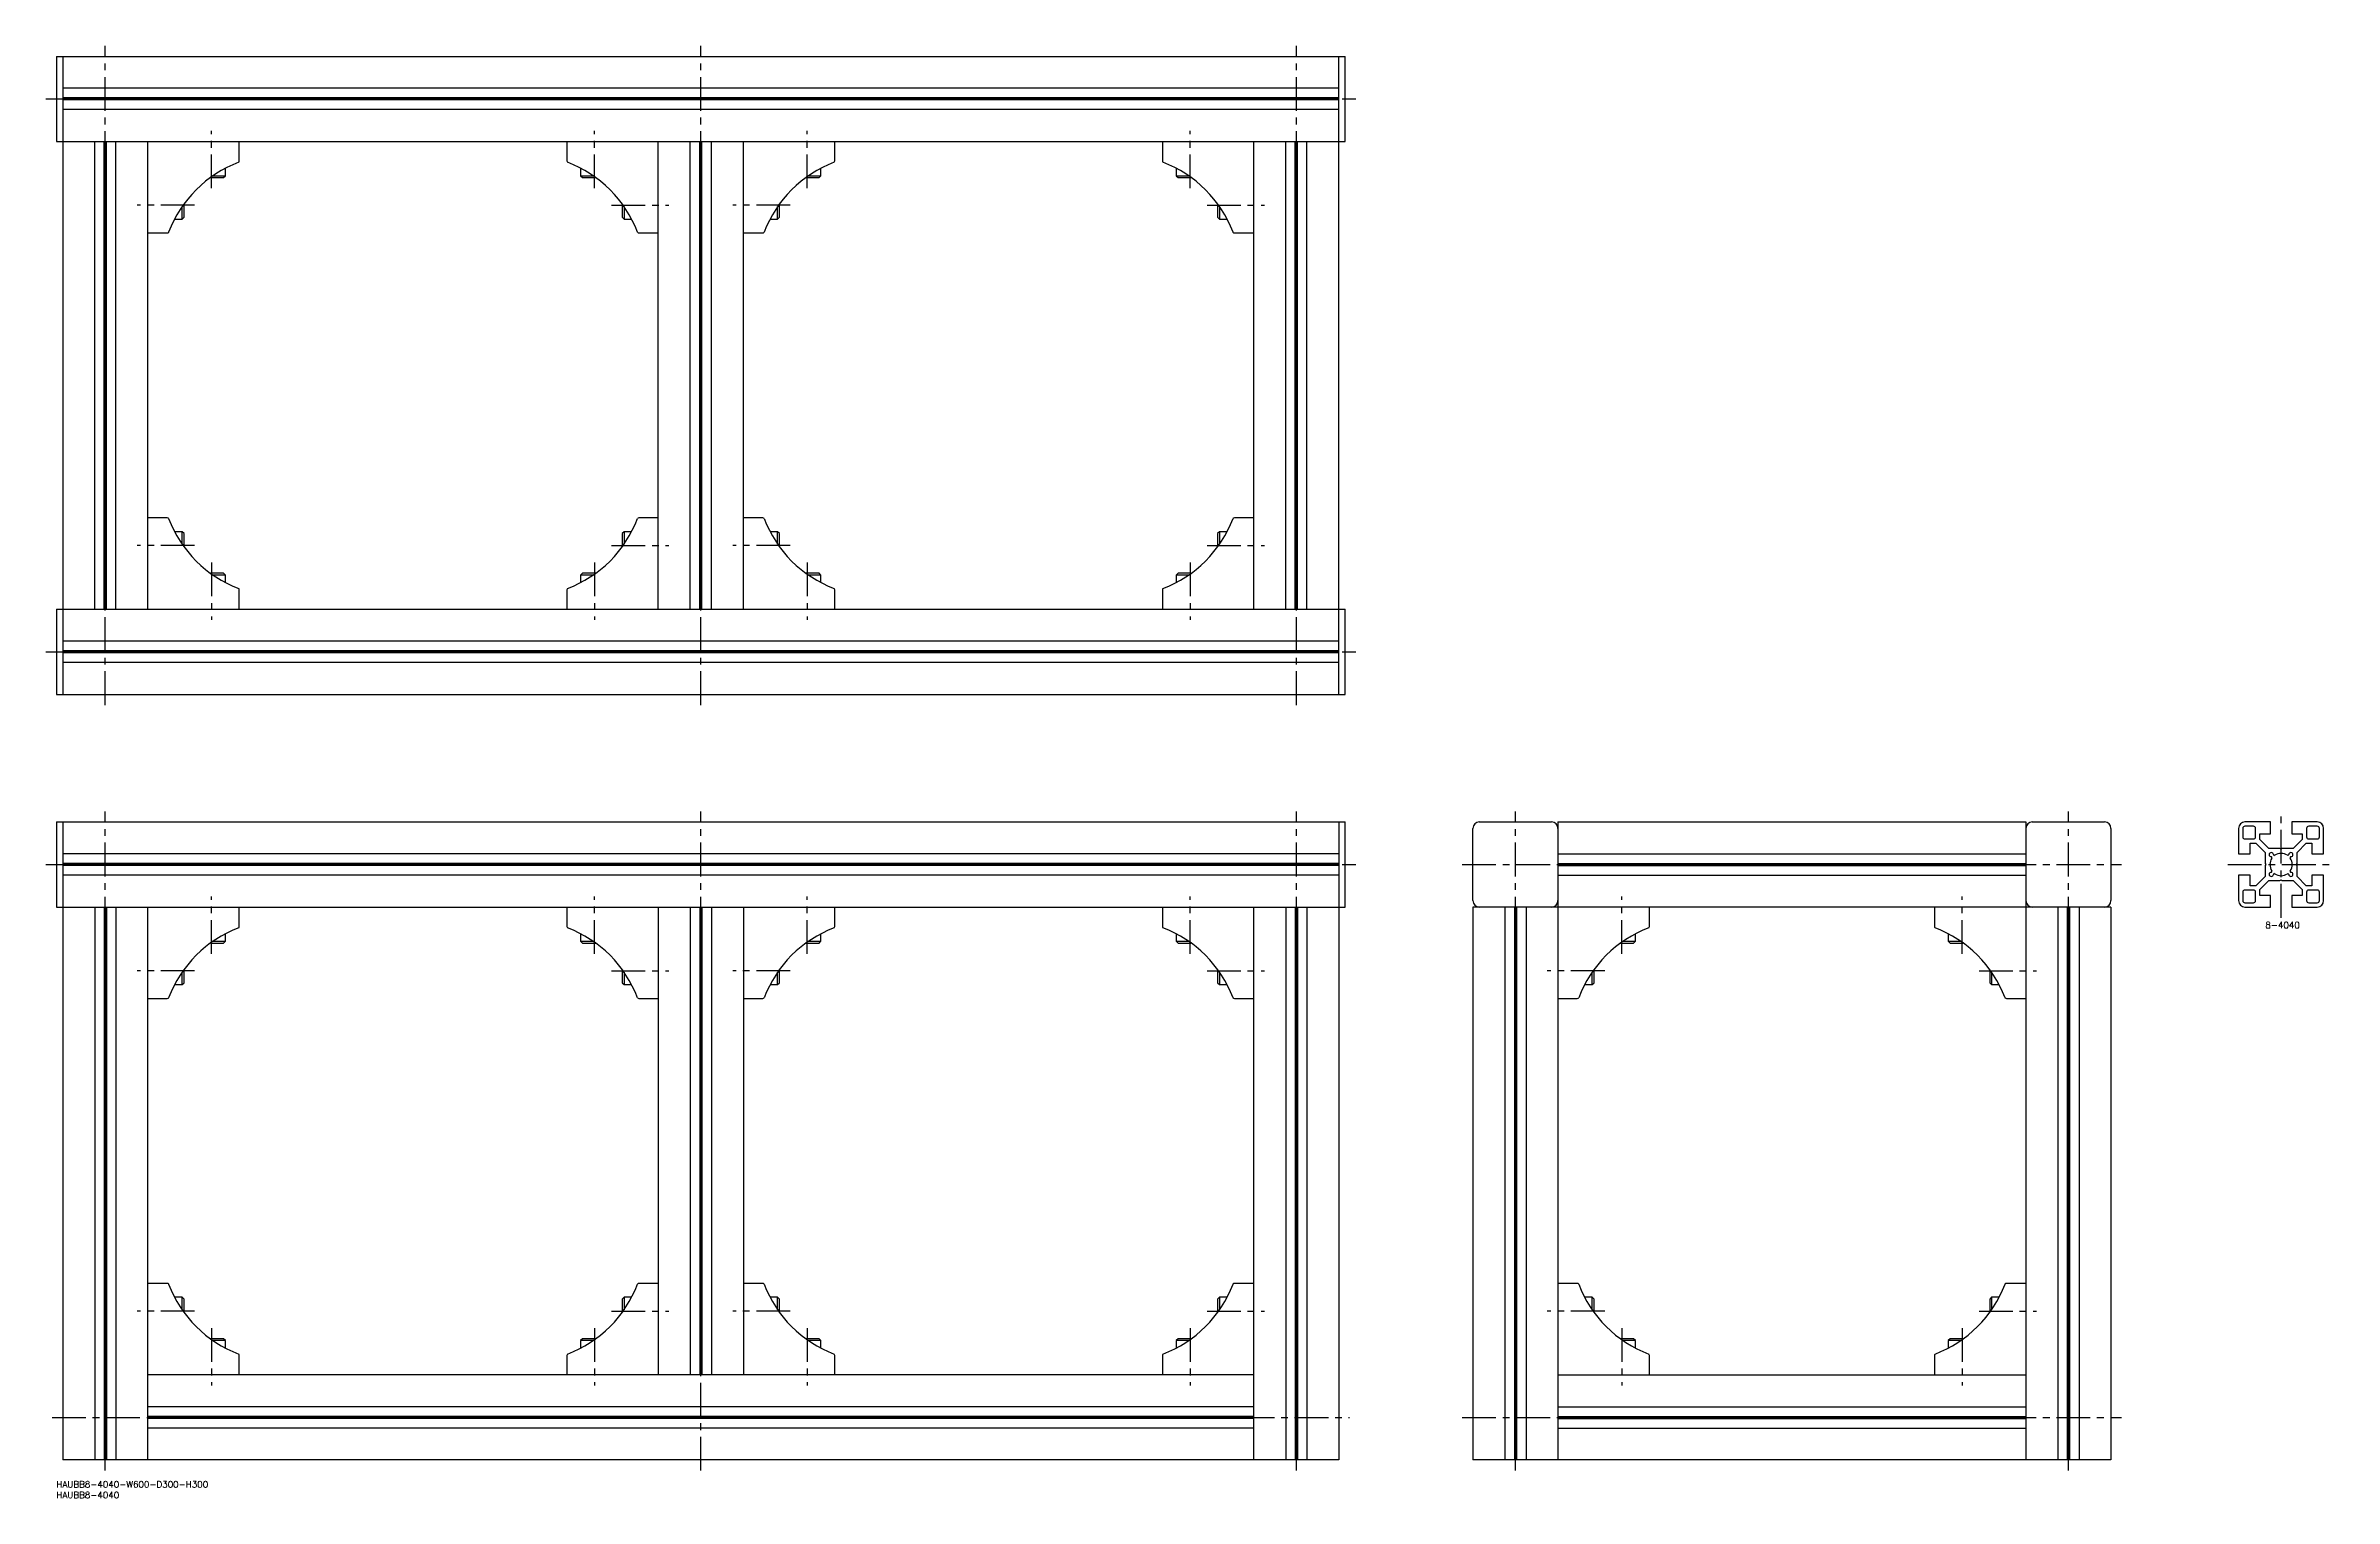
# Model space of a CAD drawing. Extents: x -5 to 1071, y -8 to 675.
import ezdxf

# ---------------------------------------------------------------- set-up
doc = ezdxf.new("R2010")
doc.units = 0
doc.header["$LTSCALE"] = 0.5
doc.linetypes.add('CENTER', pattern=[50.8, 31.75, -6.35, 6.35, -6.35])
for name, color, linetype in [('MSM_CENTER', 1, 'CENTER'), ('MSM_CONTINUOUS', 7, 'CONTINUOUS'), ('MSM_PART_NUMBER', 7, 'CONTINUOUS')]:
    doc.layers.add(name, color=color, linetype=linetype)
doc.styles.get("Standard").update_dxf_attribs({"font": 'txt.shx', "height": 3, "bigfont": 'bigfont.shx'})

# ---------------------------------------------------------------- blocks, each defined once
blk = doc.blocks.new('*U8')
at = {"layer": 'MSM_PART_NUMBER'}
blk.add_text('HAUBB8-4040-W600-D300-H300', height=3, dxfattribs=at).set_placement((0, -3))
blk = doc.blocks.new('*U9')
at = {"layer": 'MSM_PART_NUMBER'}
blk.add_text('HAUBB8-4040', height=3, dxfattribs=at).set_placement((0, -8))
blk = doc.blocks.new('*U10')
at = {"layer": 'MSM_PART_NUMBER'}
blk.add_text('8-4040', height=3, dxfattribs=at).set_placement((1038.6, 260))

msp = doc.modelspace()

# ---------------------------------------------------------------- linework, layer by layer
at = {"layer": 'MSM_CENTER'}
for p, q in [((23, 365), (23, 675)), ((303, 365), (303, 675)), ((583, 365), (583, 675)), ((-5, 650), (611, 650)), ((73, 608), (73, 635)), ((253, 608), (253, 635)), ((353, 608), (353, 635)), ((533, 608), (533, 635)), ((65, 600), (38, 600)), ((261, 600), (288, 600)), ((345, 600), (318, 600)), ((541, 600), (568, 600)), ((65, 440), (38, 440)), ((73, 432), (73, 405)), ((253, 432), (253, 405)), ((261, 440), (288, 440)), ((345, 440), (318, 440)), ((353, 432), (353, 405)), ((533, 432), (533, 405)), ((541, 440), (568, 440)), ((-5, 390), (611, 390)), ((23, 5), (23, 315)), ((303, 5), (303, 315)), ((583, 5), (583, 315)), ((686, 5), (686, 315)), ((946, 5), (946, 315)), ((1046, 265), (1046, 315)), ((-5, 290), (611, 290)), ((661, 290), (971, 290)), ((1021, 290), (1071, 290)), ((73, 248), (73, 275)), ((253, 248), (253, 275)), ((353, 248), (353, 275)), ((533, 248), (533, 275)), ((736, 248), (736, 275)), ((896, 248), (896, 275)), ((65, 240), (38, 240)), ((261, 240), (288, 240)), ((345, 240), (318, 240)), ((541, 240), (568, 240)), ((728, 240), (701, 240)), ((904, 240), (931, 240)), ((65, 80), (38, 80)), ((261, 80), (288, 80)), ((345, 80), (318, 80)), ((541, 80), (568, 80)), ((728, 80), (701, 80)), ((904, 80), (931, 80)), ((73, 72), (73, 45)), ((253, 72), (253, 45)), ((353, 72), (353, 45)), ((533, 72), (533, 45)), ((736, 72), (736, 45)), ((896, 72), (896, 45)), ((-2, 30), (608, 30)), ((661, 30), (971, 30))]:
    msp.add_line(p, q, dxfattribs=at)
at = {"layer": 'MSM_CONTINUOUS'}
for p, q in [((0, 670), (606, 670)), ((0, 670), (0, 630)), ((3, 670), (3, 370)), ((603, 370), (603, 670)), ((606, 630), (606, 670)), ((603, 655), (3, 655)), ((603, 650.5), (3, 650.5)), ((603, 650), (3, 650)), ((603, 649.5), (3, 649.5)), ((603, 645), (3, 645)), ((0, 630), (606, 630)), ((18, 410), (18, 630)), ((22.5, 410), (22.5, 630)), ((23, 410), (23, 630)), ((23.5, 410), (23.5, 630)), ((28, 410), (28, 630)), ((43, 410), (43, 630)), ((86, 620.9), (86, 630)), ((240, 630), (240, 620.9)), ((283, 410), (283, 630)), ((298, 410), (298, 630)), ((302.5, 410), (302.5, 630)), ((303, 410), (303, 630)), ((303.5, 410), (303.5, 630)), ((308, 410), (308, 630)), ((323, 410), (323, 630)), ((366, 620.9), (366, 630)), ((520, 630), (520, 620.9)), ((563, 410), (563, 630)), ((578, 410), (578, 630)), ((582.5, 410), (582.5, 630)), ((583, 410), (583, 630)), ((583.5, 410), (583.5, 630)), ((588, 410), (588, 630)), ((73.6, 613.9), (79.5, 613.9)), ((78.6, 613), (79.5, 613.9)), ((79.5, 613.9), (79.5, 617.4)), ((246.5, 617.4), (246.5, 613.9)), ((246.5, 613.9), (247.4, 613)), ((246.5, 613.9), (252.4, 613.9)), ((353.6, 613.9), (359.5, 613.9)), ((358.6, 613), (359.5, 613.9)), ((359.5, 613.9), (359.5, 617.4)), ((526.5, 617.4), (526.5, 613.9)), ((526.5, 613.9), (527.4, 613)), ((526.5, 613.9), (532.4, 613.9)), ((72.4, 613), (78.6, 613)), ((247.4, 613), (253.6, 613)), ((352.4, 613), (358.6, 613)), ((527.4, 613), (533.6, 613)), ((55.6, 593.5), (59.1, 593.5)), ((59.1, 593.5), (59.1, 599.4)), ((59.1, 593.5), (60, 594.4)), ((60, 594.4), (60, 600.6)), ((266, 600.6), (266, 594.4)), ((266, 594.4), (266.9, 593.5)), ((266.9, 599.4), (266.9, 593.5)), ((266.9, 593.5), (270.4, 593.5)), ((335.6, 593.5), (339.1, 593.5)), ((339.1, 593.5), (339.1, 599.4)), ((339.1, 593.5), (340, 594.4)), ((340, 594.4), (340, 600.6)), ((546, 600.6), (546, 594.4)), ((546, 594.4), (546.9, 593.5)), ((546.9, 599.4), (546.9, 593.5)), ((546.9, 593.5), (550.4, 593.5)), ((43, 587), (52.1, 587)), ((273.9, 587), (283, 587)), ((323, 587), (332.1, 587)), ((553.9, 587), (563, 587)), ((52.1, 453), (43, 453)), ((283, 453), (273.9, 453)), ((332.1, 453), (323, 453)), ((563, 453), (553.9, 453)), ((59.1, 446.5), (55.6, 446.5)), ((60, 445.6), (59.1, 446.5)), ((59.1, 440.6), (59.1, 446.5)), ((60, 439.4), (60, 445.6)), ((266.9, 446.5), (266, 445.6)), ((266, 445.6), (266, 439.4)), ((270.4, 446.5), (266.9, 446.5)), ((266.9, 446.5), (266.9, 440.6)), ((339.1, 446.5), (335.6, 446.5)), ((340, 445.6), (339.1, 446.5)), ((339.1, 440.6), (339.1, 446.5)), ((340, 439.4), (340, 445.6)), ((546.9, 446.5), (546, 445.6)), ((546, 445.6), (546, 439.4)), ((550.4, 446.5), (546.9, 446.5)), ((546.9, 446.5), (546.9, 440.6)), ((78.6, 427), (72.4, 427)), ((79.5, 426.1), (73.6, 426.1)), ((79.5, 426.1), (78.6, 427)), ((79.5, 422.6), (79.5, 426.1)), ((247.4, 427), (246.5, 426.1)), ((246.5, 426.1), (246.5, 422.6)), ((252.4, 426.1), (246.5, 426.1)), ((253.6, 427), (247.4, 427)), ((358.6, 427), (352.4, 427)), ((359.5, 426.1), (353.6, 426.1)), ((359.5, 426.1), (358.6, 427)), ((359.5, 422.6), (359.5, 426.1)), ((527.4, 427), (526.5, 426.1)), ((526.5, 426.1), (526.5, 422.6)), ((532.4, 426.1), (526.5, 426.1)), ((533.6, 427), (527.4, 427)), ((0, 410), (606, 410)), ((0, 410), (0, 370)), ((86, 410), (86, 419.1)), ((240, 419.1), (240, 410)), ((366, 410), (366, 419.1)), ((520, 419.1), (520, 410)), ((606, 370), (606, 410)), ((603, 395), (3, 395)), ((603, 390.5), (3, 390.5)), ((603, 390), (3, 390)), ((603, 389.5), (3, 389.5)), ((603, 385), (3, 385)), ((0, 370), (606, 370)), ((0, 310), (0, 270)), ((0, 310), (606, 310)), ((3, 310), (3, 10)), ((603, 310), (603, 10)), ((606, 270), (606, 310)), ((666, 273), (666, 307)), ((669, 310), (703, 310)), ((706, 310), (706, 10)), ((706, 310), (926, 310)), ((926, 310), (926, 10)), ((929, 310), (963, 310)), ((966, 307), (966, 273)), ((1026, 307), (1026, 295)), ((1028, 307), (1028, 303)), ((1041, 310), (1029, 310)), ((1033, 308), (1029, 308)), ((1029, 302), (1033, 302)), ((1034, 303), (1034, 307)), ((1036, 304.5), (1041, 304.5)), ((1036, 301.8), (1036, 304.5)), ((1040.3, 297.5), (1036, 301.8)), ((1041, 304.5), (1041, 310)), ((1063, 310), (1051, 310)), ((1051, 310), (1051, 304.5)), ((1051, 304.5), (1056, 304.5)), ((1056, 301.8), (1051.7, 297.5)), ((1056, 304.5), (1056, 301.8)), ((1058, 307), (1058, 303)), ((1063, 308), (1059, 308)), ((1059, 302), (1063, 302)), ((1064, 303), (1064, 307)), ((1066, 295), (1066, 307)), ((603, 295), (3, 295)), ((706, 295), (926, 295)), ((1026, 295), (1031.5, 295)), ((1031.5, 295), (1031.5, 300)), ((1031.5, 300), (1034.2, 300)), ((1034.2, 300), (1038.5, 295.7)), ((1038.5, 295.7), (1038.5, 290.5)), ((1045.5, 297.5), (1040.3, 297.5)), ((1046, 297.2), (1045.5, 297.5)), ((1046.5, 297.5), (1046, 297.2)), ((1051.7, 297.5), (1046.5, 297.5)), ((1053.5, 295.7), (1057.8, 300)), ((1053.5, 290.5), (1053.5, 295.7)), ((1057.8, 300), (1060.5, 300)), ((1060.5, 300), (1060.5, 295)), ((1060.5, 295), (1066, 295)), ((603, 290.5), (3, 290.5)), ((603, 290), (3, 290)), ((603, 289.5), (3, 289.5)), ((603, 285), (3, 285)), ((706, 290.5), (926, 290.5)), ((706, 290), (926, 290)), ((706, 289.5), (926, 289.5)), ((706, 285), (926, 285)), ((1031.5, 285), (1026, 285)), ((1026, 285), (1026, 273)), ((1031.5, 280), (1031.5, 285)), ((1034.2, 280), (1031.5, 280)), ((1038.5, 284.3), (1034.2, 280)), ((1036, 278.2), (1040.3, 282.5)), ((1038.5, 290.5), (1038.8, 290)), ((1038.8, 290), (1038.5, 289.5)), ((1038.5, 289.5), (1038.5, 284.3)), ((1040.3, 282.5), (1045.5, 282.5)), ((1045.5, 282.5), (1046, 282.8)), ((1046, 282.8), (1046.5, 282.5)), ((1046.5, 282.5), (1051.7, 282.5)), ((1051.7, 282.5), (1056, 278.2)), ((1053.2, 290), (1053.5, 290.5)), ((1053.5, 289.5), (1053.2, 290)), ((1053.5, 284.3), (1053.5, 289.5)), ((1057.8, 280), (1053.5, 284.3)), ((1060.5, 280), (1057.8, 280)), ((1066, 285), (1060.5, 285)), ((1060.5, 285), (1060.5, 280)), ((1066, 273), (1066, 285)), ((0, 270), (606, 270)), ((18, 270), (18, 10)), ((22.5, 270), (22.5, 10)), ((23, 270), (23, 10)), ((23.5, 270), (23.5, 10)), ((28, 270), (28, 10)), ((43, 10), (43, 270)), ((86, 260.9), (86, 270)), ((240, 270), (240, 260.9)), ((283, 270), (283, 50)), ((298, 270), (298, 50)), ((302.5, 270), (302.5, 50)), ((303, 270), (303, 50)), ((303.5, 270), (303.5, 50)), ((308, 270), (308, 50)), ((323, 270), (323, 50)), ((366, 260.9), (366, 270)), ((520, 270), (520, 260.9)), ((563, 10), (563, 270)), ((578, 270), (578, 10)), ((582.5, 270), (582.5, 10)), ((583, 270), (583, 10)), ((583.5, 270), (583.5, 10)), ((588, 270), (588, 10)), ((966, 270), (666, 270)), ((666, 270), (666, 10)), ((681, 270), (681, 10)), ((685.5, 270), (685.5, 10)), ((686, 270), (686, 10)), ((686.5, 270), (686.5, 10)), ((691, 270), (691, 10)), ((749, 260.9), (749, 270)), ((883, 270), (883, 260.9)), ((941, 270), (941, 10)), ((945.5, 270), (945.5, 10)), ((946, 270), (946, 10)), ((946.5, 270), (946.5, 10)), ((951, 270), (951, 10)), ((966, 270), (966, 10)), ((1028, 277), (1028, 273)), ((1033, 278), (1029, 278)), ((1029, 272), (1033, 272)), ((1029, 270), (1041, 270)), ((1034, 273), (1034, 277)), ((1036, 275.5), (1036, 278.2)), ((1041, 275.5), (1036, 275.5)), ((1041, 270), (1041, 275.5)), ((1051, 275.5), (1051, 270)), ((1056, 275.5), (1051, 275.5)), ((1051, 270), (1063, 270)), ((1056, 278.2), (1056, 275.5)), ((1058, 277), (1058, 273)), ((1063, 278), (1059, 278)), ((1059, 272), (1063, 272)), ((1064, 273), (1064, 277)), ((72.4, 253), (78.6, 253)), ((73.6, 253.9), (79.5, 253.9)), ((78.6, 253), (79.5, 253.9)), ((79.5, 253.9), (79.5, 257.4)), ((246.5, 257.4), (246.5, 253.9)), ((246.5, 253.9), (247.4, 253)), ((246.5, 253.9), (252.4, 253.9)), ((247.4, 253), (253.6, 253)), ((352.4, 253), (358.6, 253)), ((353.6, 253.9), (359.5, 253.9)), ((358.6, 253), (359.5, 253.9)), ((359.5, 253.9), (359.5, 257.4)), ((526.5, 257.4), (526.5, 253.9)), ((526.5, 253.9), (527.4, 253)), ((526.5, 253.9), (532.4, 253.9)), ((527.4, 253), (533.6, 253)), ((735.4, 253), (741.6, 253)), ((736.6, 253.9), (742.5, 253.9)), ((741.6, 253), (742.5, 253.9)), ((742.5, 253.9), (742.5, 257.4)), ((889.5, 257.4), (889.5, 253.9)), ((889.5, 253.9), (890.4, 253)), ((889.5, 253.9), (895.4, 253.9)), ((890.4, 253), (896.6, 253)), ((59.1, 233.5), (59.1, 239.4)), ((60, 234.4), (60, 240.6)), ((266, 240.6), (266, 234.4)), ((266.9, 239.4), (266.9, 233.5)), ((339.1, 233.5), (339.1, 239.4)), ((340, 234.4), (340, 240.6)), ((546, 240.6), (546, 234.4)), ((546.9, 239.4), (546.9, 233.5)), ((722.1, 233.5), (722.1, 239.4)), ((723, 234.4), (723, 240.6)), ((909, 240.6), (909, 234.4)), ((909.9, 239.4), (909.9, 233.5)), ((43, 227), (52.1, 227)), ((55.6, 233.5), (59.1, 233.5)), ((59.1, 233.5), (60, 234.4)), ((266, 234.4), (266.9, 233.5)), ((266.9, 233.5), (270.4, 233.5)), ((273.9, 227), (283, 227)), ((323, 227), (332.1, 227)), ((335.6, 233.5), (339.1, 233.5)), ((339.1, 233.5), (340, 234.4)), ((546, 234.4), (546.9, 233.5)), ((546.9, 233.5), (550.4, 233.5)), ((553.9, 227), (563, 227)), ((706, 227), (715.1, 227)), ((718.6, 233.5), (722.1, 233.5)), ((722.1, 233.5), (723, 234.4)), ((909, 234.4), (909.9, 233.5)), ((909.9, 233.5), (913.4, 233.5)), ((916.9, 227), (926, 227)), ((52.1, 93), (43, 93)), ((59.1, 86.5), (55.6, 86.5)), ((60, 85.6), (59.1, 86.5)), ((59.1, 80.6), (59.1, 86.5)), ((266.9, 86.5), (266, 85.6)), ((270.4, 86.5), (266.9, 86.5)), ((266.9, 86.5), (266.9, 80.6)), ((283, 93), (273.9, 93)), ((332.1, 93), (323, 93)), ((339.1, 86.5), (335.6, 86.5)), ((340, 85.6), (339.1, 86.5)), ((339.1, 80.6), (339.1, 86.5)), ((546.9, 86.5), (546, 85.6)), ((550.4, 86.5), (546.9, 86.5)), ((546.9, 86.5), (546.9, 80.6)), ((563, 93), (553.9, 93)), ((715.1, 93), (706, 93)), ((722.1, 86.5), (718.6, 86.5)), ((723, 85.6), (722.1, 86.5)), ((722.1, 80.6), (722.1, 86.5)), ((909.9, 86.5), (909, 85.6)), ((913.4, 86.5), (909.9, 86.5)), ((909.9, 86.5), (909.9, 80.6)), ((926, 93), (916.9, 93)), ((60, 79.4), (60, 85.6)), ((266, 85.6), (266, 79.4)), ((340, 79.4), (340, 85.6)), ((546, 85.6), (546, 79.4)), ((723, 79.4), (723, 85.6)), ((909, 85.6), (909, 79.4)), ((78.6, 67), (72.4, 67)), ((79.5, 66.1), (73.6, 66.1)), ((79.5, 66.1), (78.6, 67)), ((79.5, 62.6), (79.5, 66.1)), ((247.4, 67), (246.5, 66.1)), ((246.5, 66.1), (246.5, 62.6)), ((252.4, 66.1), (246.5, 66.1)), ((253.6, 67), (247.4, 67)), ((358.6, 67), (352.4, 67)), ((359.5, 66.1), (353.6, 66.1)), ((359.5, 66.1), (358.6, 67)), ((359.5, 62.6), (359.5, 66.1)), ((527.4, 67), (526.5, 66.1)), ((526.5, 66.1), (526.5, 62.6)), ((532.4, 66.1), (526.5, 66.1)), ((533.6, 67), (527.4, 67)), ((741.6, 67), (735.4, 67)), ((742.5, 66.1), (736.6, 66.1)), ((742.5, 66.1), (741.6, 67)), ((742.5, 62.6), (742.5, 66.1)), ((890.4, 67), (889.5, 66.1)), ((889.5, 66.1), (889.5, 62.6)), ((895.4, 66.1), (889.5, 66.1)), ((896.6, 67), (890.4, 67)), ((86, 50), (86, 59.1)), ((240, 59.1), (240, 50)), ((366, 50), (366, 59.1)), ((520, 59.1), (520, 50)), ((749, 50), (749, 59.1)), ((883, 59.1), (883, 50)), ((563, 50), (43, 50)), ((706, 50), (926, 50)), ((563, 35), (43, 35)), ((706, 35), (926, 35)), ((563, 30.5), (43, 30.5)), ((563, 30), (43, 30)), ((563, 29.5), (43, 29.5)), ((563, 25), (43, 25)), ((706, 30.5), (926, 30.5)), ((706, 30), (926, 30)), ((706, 29.5), (926, 29.5)), ((706, 25), (926, 25)), ((603, 10), (3, 10)), ((966, 10), (666, 10))]:
    msp.add_line(p, q, dxfattribs=at)
for centre, radius, start, end in [((105.8, 567.2), 56.7, 110.7505, 159.2495), ((85, 620.9), 1, 315, 0), ((241, 620.9), 1, 180, 225), ((220.2, 567.2), 56.7, 20.7505, 69.2495), ((385.8, 567.2), 56.7, 110.7505, 159.2495), ((365, 620.9), 1, 315, 0), ((521, 620.9), 1, 180, 225), ((500.2, 567.2), 56.7, 20.7505, 69.2495), ((52.1, 588), 1, 270, 315), ((273.9, 588), 1, 225, 270), ((332.1, 588), 1, 270, 315), ((553.9, 588), 1, 225, 270), ((52.1, 452), 1, 45, 90), ((105.8, 472.8), 56.7, 200.7505, 249.2495), ((220.2, 472.8), 56.7, 290.7505, 339.2495), ((273.9, 452), 1, 90, 135), ((332.1, 452), 1, 45, 90), ((385.8, 472.8), 56.7, 200.7505, 249.2495), ((500.2, 472.8), 56.7, 290.7505, 339.2495), ((553.9, 452), 1, 90, 135), ((85, 419.1), 1, 0, 45), ((241, 419.1), 1, 135, 180), ((365, 419.1), 1, 0, 45), ((521, 419.1), 1, 135, 180), ((669, 307), 3, 90, 180), ((703, 307), 3, 0, 90), ((929, 307), 3, 90, 180), ((963, 307), 3, 0, 90), ((1029, 307), 3, 90, 180), ((1029, 307), 1, 90, 180), ((1029, 303), 1, 180, 270), ((1033, 307), 1, 0, 90), ((1033, 303), 1, 270, 0), ((1059, 307), 1, 90, 180), ((1059, 303), 1, 180, 270), ((1063, 307), 3, 0, 90), ((1063, 307), 1, 0, 90), ((1063, 303), 1, 270, 0), ((1041.4, 294.6), 1, 2.5352, 267.4648), ((1046, 290), 5.25, 145.5324, 214.4676), ((1041.3, 293.2), 0.4, 325.5324, 87.4648), ((1042.8, 294.7), 0.4, 182.5352, 304.4676), ((1046, 290), 5.25, 55.5324, 124.4676), ((1049.2, 294.7), 0.4, 235.5324, 357.4648), ((1050.6, 294.6), 1, 272.5352, 177.4648), ((1050.7, 293.2), 0.4, 92.5352, 214.4676), ((1046, 290), 5.25, 325.5324, 34.4676), ((1041.4, 285.4), 1, 92.5352, 357.4648), ((1041.3, 286.8), 0.4, 272.5352, 34.4676), ((1042.8, 285.3), 0.4, 55.5324, 177.4648), ((1046, 290), 5.25, 235.5324, 304.4676), ((1049.2, 285.3), 0.4, 2.5352, 124.4676), ((1050.6, 285.4), 1, 182.5352, 87.4648), ((1050.7, 286.8), 0.4, 145.5324, 267.4648), ((669, 273), 3, 180, 270), ((703, 273), 3, 270, 0), ((929, 273), 3, 180, 270), ((963, 273), 3, 270, 0), ((1029, 273), 3, 180, 270), ((1029, 277), 1, 90, 180), ((1029, 273), 1, 180, 270), ((1033, 277), 1, 0, 90), ((1033, 273), 1, 270, 0), ((1059, 277), 1, 90, 180), ((1059, 273), 1, 180, 270), ((1063, 277), 1, 0, 90), ((1063, 273), 1, 270, 0), ((1063, 273), 3, 270, 0), ((105.8, 207.2), 56.7, 110.7505, 159.2495), ((85, 260.9), 1, 315, 0), ((241, 260.9), 1, 180, 225), ((220.2, 207.2), 56.7, 20.7505, 69.2495), ((385.8, 207.2), 56.7, 110.7505, 159.2495), ((365, 260.9), 1, 315, 0), ((521, 260.9), 1, 180, 225), ((500.2, 207.2), 56.7, 20.7505, 69.2495), ((768.8, 207.2), 56.7, 110.7505, 159.2495), ((748, 260.9), 1, 315, 0), ((884, 260.9), 1, 180, 225), ((863.2, 207.2), 56.7, 20.7505, 69.2495), ((52.1, 228), 1, 270, 315), ((273.9, 228), 1, 225, 270), ((332.1, 228), 1, 270, 315), ((553.9, 228), 1, 225, 270), ((715.1, 228), 1, 270, 315), ((916.9, 228), 1, 225, 270), ((52.1, 92), 1, 45, 90), ((105.8, 112.8), 56.7, 200.7505, 249.2495), ((220.2, 112.8), 56.7, 290.7505, 339.2495), ((273.9, 92), 1, 90, 135), ((332.1, 92), 1, 45, 90), ((385.8, 112.8), 56.7, 200.7505, 249.2495), ((500.2, 112.8), 56.7, 290.7505, 339.2495), ((553.9, 92), 1, 90, 135), ((715.1, 92), 1, 45, 90), ((768.8, 112.8), 56.7, 200.7505, 249.2495), ((863.2, 112.8), 56.7, 290.7505, 339.2495), ((916.9, 92), 1, 90, 135), ((85, 59.1), 1, 0, 45), ((241, 59.1), 1, 135, 180), ((365, 59.1), 1, 0, 45), ((521, 59.1), 1, 135, 180), ((748, 59.1), 1, 0, 45), ((884, 59.1), 1, 135, 180)]:
    msp.add_arc(centre, radius, start, end, dxfattribs=at)

# ---------------------------------------------------------------- block references
for name in ['*U10', '*U8', '*U9']:
    msp.add_blockref(name, (0, 0), dxfattribs=at)

doc.saveas('drawing.dxf')
